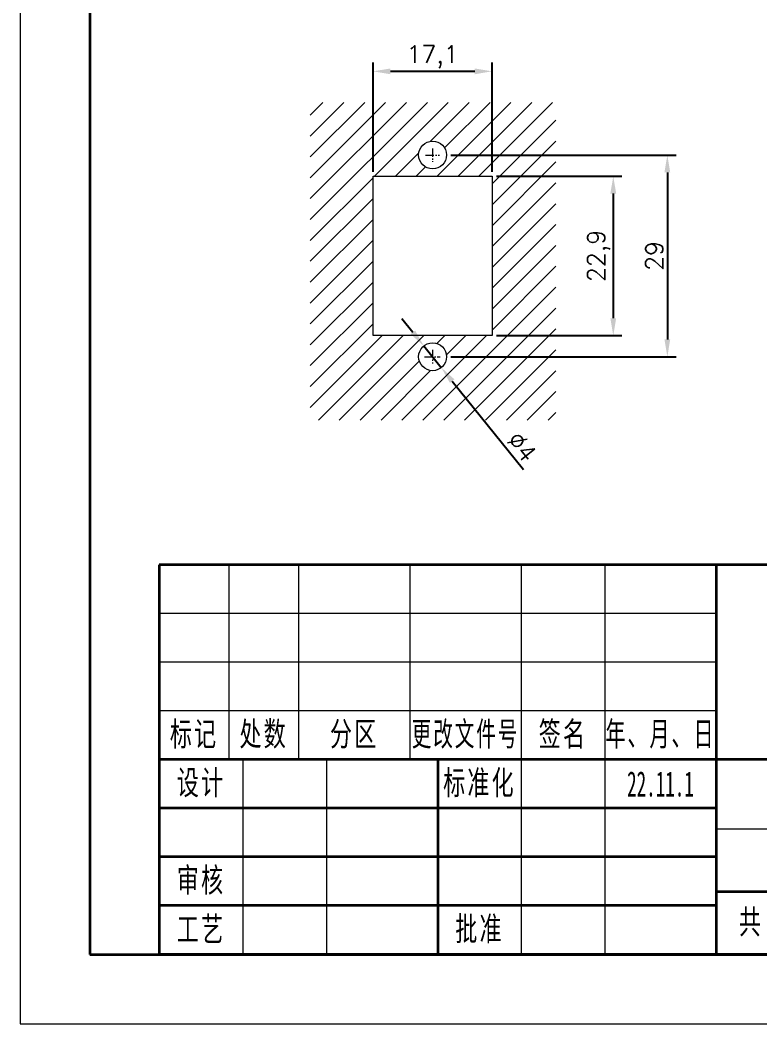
# Model space of a CAD drawing. Header units: millimetres. Extents: x -105 to 105, y -148 to 148.
# Drawn here: x -105 to 1.3, y -148.5 to -4.2 of the extents above; entities that cross this region are included whole.
import ezdxf
from ezdxf.enums import TextEntityAlignment as Align

# ---------------------------------------------------------------- set-up
doc = ezdxf.new("R2010")
doc.units = ezdxf.units.MM
doc.header["$PDSIZE"] = -5
doc.linetypes.add('点画线', pattern=[18, 12, -2, 2, -2])
doc.layers.get('0').update_dxf_attribs({"lineweight": 18})
for name, color, linetype, lineweight in [('尺寸线层', 3, 'Continuous', 18), ('粗实线层', 7, 'Continuous', 35), ('细实线层', 7, 'Continuous', 18)]:
    doc.layers.add(name, color=color, linetype=linetype, lineweight=lineweight)
doc.styles.get("Standard").update_dxf_attribs({"font": 'txt.shx'})
doc.styles.add('标准', font='', dxfattribs={"width": 0.667, "height": 2})
doc.styles.get('标准').set_extended_font_data('SimSun')
doc.dimstyles.get("Standard").update_dxf_attribs({"dimtxt": 0.18, "dimasz": 0.18, "dimexe": 0.18, "dimexo": 0.0625, "dimgap": 0.09, "dimtad": 0, "dimtih": 1, "dimtoh": 1, "dimdec": 4, "dimzin": 0, "dimdsep": 46, "dimtxsty": 'Standard', "dimcen": 0.09, "dimdle": 0.36, "dimadec": 0, "dimazin": 0, "dimtfac": 1, "dimtdec": 4, "dimtofl": 0, "dimtmove": 0, "dimatfit": 3, "dimfxl": 1, "dimtolj": 1, "dimarcsym": 0})

# ---------------------------------------------------------------- blocks, each defined once
blk = doc.blocks.new('$CAXA_FRAME_13B17AC1$')
at = {"layer": '粗实线层'}
for p, q in [((-95, 138.5), (-95, -138.5)), ((-95, -138.5), (95, -138.5))]:
    blk.add_line(p, q, dxfattribs=at)
at = {"layer": '细实线层'}
for p, q in [((-105, 148.5), (-105, -148.5)), ((-105, -148.5), (105, -148.5))]:
    blk.add_line(p, q, dxfattribs=at)
blk = doc.blocks.new('*D13')
at = {"color": 0, "lineweight": -2, "transparency": 16777216}
for p, q in [((-54.29, -26.03), (-54.29, -10.33)), ((-37.19, -26.03), (-37.19, -10.33)), ((-51.79, -11.58), (-39.69, -11.58))]:
    blk.add_line(p, q, dxfattribs=at)
at = {"color": 0, "transparency": 16777216}
for points in [[(-51.79, -11.17), (-51.79, -12), (-54.29, -11.58)], [(-39.69, -11.17), (-39.69, -12), (-37.19, -11.58)]]:
    blk.add_solid(points, dxfattribs=at)
at = {"layer": 'Defpoints', "color": 0, "transparency": 16777216}
for p in [(-37.19, -11.58), (-54.29, -26.66), (-37.19, -26.66)]:
    blk.add_point(p, dxfattribs=at)
at = {"color": 0, "transparency": 16777216, "insert": (-45.74, -9.5), "char_height": 2.5, "attachment_point": 5}
blk.add_mtext('\\A1;17,1', dxfattribs=at)
blk = doc.blocks.new('*D14')
at = {"color": 0, "lineweight": -2, "transparency": 16777216}
for p, q in [((-36.57, -26.66), (-18.53, -26.66)), ((-19.78, -29.16), (-19.78, -47.06)), ((-36.57, -49.56), (-18.53, -49.56))]:
    blk.add_line(p, q, dxfattribs=at)
at = {"color": 0, "transparency": 16777216}
for points in [[(-20.2, -29.16), (-19.36, -29.16), (-19.78, -26.66)], [(-20.2, -47.06), (-19.36, -47.06), (-19.78, -49.56)]]:
    blk.add_solid(points, dxfattribs=at)
at = {"layer": 'Defpoints', "color": 0, "transparency": 16777216}
for p in [(-37.19, -26.66), (-37.19, -49.56), (-19.78, -49.56)]:
    blk.add_point(p, dxfattribs=at)
at = {"color": 0, "transparency": 16777216, "insert": (-21.86, -38.11), "char_height": 2.5, "attachment_point": 5, "rotation": 90}
blk.add_mtext('\\A1;22,9', dxfattribs=at)
blk = doc.blocks.new('*D16')
at = {"color": 0, "lineweight": -2, "transparency": 16777216}
for p, q in [((-43.12, -23.61), (-10.76, -23.61)), ((-12.01, -26.11), (-12.01, -50.11)), ((-43.12, -52.61), (-10.76, -52.61))]:
    blk.add_line(p, q, dxfattribs=at)
at = {"color": 0, "linetype": '点画线', "transparency": 16777216}
for points in [[(-12.43, -26.11), (-11.6, -26.11), (-12.01, -23.61)], [(-12.43, -50.11), (-11.6, -50.11), (-12.01, -52.61)]]:
    blk.add_solid(points, dxfattribs=at)
at = {"layer": 'Defpoints', "color": 0, "linetype": '点画线', "transparency": 16777216}
for p in [(-43.74, -23.61), (-43.74, -52.61), (-12.01, -52.61)]:
    blk.add_point(p, dxfattribs=at)
at = {"color": 0, "linetype": '点画线', "transparency": 16777216, "insert": (-13.89, -38.11), "char_height": 2.5, "attachment_point": 5, "rotation": 90}
blk.add_mtext('\\A1;29', dxfattribs=at)
blk = doc.blocks.new('*D21')
at = {"color": 0, "lineweight": -2, "transparency": 16777216}
for p, q in [((-48.57, -49.1), (-50.14, -47.16)), ((-47, -51.05), (-44.49, -54.16)), ((-42.92, -56.11), (-32.67, -68.83))]:
    blk.add_line(p, q, dxfattribs=at)
at = {"color": 0, "linetype": '点画线', "transparency": 16777216}
for points in [[(-48.24, -48.84), (-48.89, -49.36), (-47, -51.05)], [(-42.6, -55.85), (-43.24, -56.37), (-44.49, -54.16)]]:
    blk.add_solid(points, dxfattribs=at)
at = {"layer": 'Defpoints', "color": 0, "linetype": '点画线', "transparency": 16777216}
for p in [(-47, -51.05), (-44.49, -54.16)]:
    blk.add_point(p, dxfattribs=at)
at = {"color": 0, "linetype": '点画线', "transparency": 16777216, "insert": (-32.91, -65.55), "char_height": 2.5, "attachment_point": 5, "rotation": 308.8646}
blk.add_mtext('\\A1;∅4', dxfattribs=at)

msp = doc.modelspace()

# ---------------------------------------------------------------- hatches: boundary and pattern name
h = msp.add_hatch()
h.set_pattern_fill('JIS_WOOD', color=256, scale=3)
h.set_pattern_definition([(45, (0, -17.5711), (-1.5, 1.5), [])])
h.paths.add_polyline_path([(-28.036, -16.06), (-63.308, -16.06), (-63.308, -61.714), (-28.036, -61.714)])
h.paths.add_polyline_path([(-54.293, -26.656), (-37.193, -26.656), (-37.193, -49.556), (-54.293, -49.556)], flags=16)
h.paths.add_polyline_path([(-43.743, -23.606, -1), (-47.743, -23.606, -1)], flags=16)
h.paths.add_polyline_path([(-43.743, -52.606, -1), (-47.743, -52.606, -1)], flags=16)

# ---------------------------------------------------------------- linework, layer by layer
at = {"linetype": '点画线', "ltscale": 0.1}
for p, q in [((-45.743, -22.689), (-45.743, -24.599)), ((-46.739, -23.644), (-44.737, -23.644)), ((-45.77, -51.615), (-45.77, -53.597)), ((-46.885, -52.606), (-44.655, -52.606))]:
    msp.add_line(p, q, dxfattribs=at)
for p, q in [((-54.293, -26.656), (-37.193, -26.656)), ((-54.293, -49.556), (-54.293, -26.656)), ((-54.293, -26.656), (-54.293, -26.656)), ((-37.193, -26.656), (-37.193, -49.556)), ((-37.193, -49.556), (-54.293, -49.556))]:
    msp.add_line(p, q)
for centre in [(-45.743, -23.606), (-45.743, -52.606)]:
    msp.add_circle(centre, 2)
at = {"layer": '粗实线层', "color": 7}
for p, q in [((95, -82.5), (-85, -82.5)), ((-85, -82.5), (-85, -138.5)), ((-5, -82.5), (-5, -138.5)), ((45, -110.5), (-85, -110.5)), ((-45, -110.5), (-45, -138.5)), ((-5, -117.5), (-85, -117.5)), ((-5, -124.5), (-85, -124.5)), ((95, -129.5), (-5, -129.5)), ((-5, -131.5), (-85, -131.5)), ((95, -138.5), (-85, -138.5))]:
    msp.add_line(p, q, dxfattribs=at)
at = {"layer": '细实线层', "color": 7}
for p, q in [((-75, -82.5), (-75, -110.5)), ((-65, -82.5), (-65, -110.5)), ((-49, -82.5), (-49, -110.5)), ((-33, -82.5), (-33, -138.5)), ((-21, -82.5), (-21, -138.5)), ((-5, -89.5), (-85, -89.5)), ((-5, -96.5), (-85, -96.5)), ((-5, -103.5), (-85, -103.5)), ((-73, -110.5), (-73, -138.5)), ((-61, -110.5), (-61, -138.5)), ((45, -120.5), (-5, -120.5))]:
    msp.add_line(p, q, dxfattribs=at)

# ---------------------------------------------------------------- block references
at = {"layer": '粗实线层'}
msp.add_blockref('$CAXA_FRAME_13B17AC1$', (0, 0), dxfattribs=at)

# ---------------------------------------------------------------- texts
at = {"layer": '尺寸线层', "color": 7, "attachment_point": 5, "line_spacing_factor": 0.963108, "style": '标准'}
for s, insert, char_height, width in [('\\T1.1;标记', (-80, -107), 3.4806, 18), ('\\T1.1;处数', (-70, -107), 3.4806, 18), ('\\T1.1;分区', (-57, -107), 3.4806, 30), ('\\T1.1;{\\W0.592404;更改文件号}', (-41, -107), 3.48056, 30), ('\\T1.1;签名', (-27, -107), 3.4806, 22), ('\\T1.1;{\\W0.605422;年、月、日}', (-13, -107), 3.48056, 30), ('\\T1.1;设计', (-79, -114), 3.4806, 22), ('\\T1.1;标准化', (-39, -114), 3.4806, 22), ('\\T1.1;审核', (-79, -128), 3.4806, 22), ('\\T1.1;工艺', (-79, -135), 3.4806, 22), ('\\T1.1;批准', (-39, -135), 3.4806, 22), ('\\T1.1;共', (0, -134), 3.4806, 8)]:
    msp.add_mtext(s, dxfattribs=dict(at, insert=insert, char_height=char_height, width=width))
at = {"layer": '尺寸线层', "color": 7, "style": '标准', "width": 0.554163}
msp.add_attdef('22.11.1', text='', height=3.633, dxfattribs=at).set_placement((-13, -114), align=Align.MIDDLE_CENTER)

# ---------------------------------------------------------------- dimensions: what is measured, and where the dimension line sits
dim = msp.add_linear_dim(base=(-37.193, -11.583), p1=(-54.293, -26.656), p2=(-37.193, -26.656), dimstyle='Standard', override={"dimtxt": 2.5, "dimasz": 2.5, "dimexe": 1.25, "dimexo": 0.625, "dimgap": 0.625, "dimtad": 1, "dimtih": 0, "dimtoh": 0, "dimdec": 2, "dimzin": 8, "dimdsep": 44, "dimdle": 5, "dimtdec": 2, "dimtofl": 1, "dimatfit": 0, "dimarcsym": 1})
dim.commit()
dim.dimension.update_dxf_attribs({"geometry": '*D13', "text_midpoint": (-45.743, -9.499)})
at = {"linetype": '点画线'}
dim = msp.add_linear_dim(base=(-12.013, -52.606), p1=(-43.743, -23.606), p2=(-43.743, -52.606), angle=90, dimstyle='Standard', override={"dimtxt": 2.5, "dimasz": 2.5, "dimexe": 1.25, "dimexo": 0.625, "dimgap": 0.625, "dimtad": 1, "dimtih": 0, "dimtoh": 0, "dimdec": 2, "dimzin": 8, "dimdsep": 44, "dimdle": 5, "dimtdec": 2, "dimtofl": 1, "dimatfit": 0, "dimarcsym": 1}, dxfattribs=at)
dim.commit()
dim.dimension.update_dxf_attribs({"geometry": '*D16', "text_midpoint": (-13.888, -38.106)})
dim = msp.add_linear_dim(base=(-19.78, -49.556), p1=(-37.193, -26.656), p2=(-37.193, -49.556), angle=90, dimstyle='Standard', override={"dimtxt": 2.5, "dimasz": 2.5, "dimexe": 1.25, "dimexo": 0.625, "dimgap": 0.625, "dimtad": 1, "dimtih": 0, "dimtoh": 0, "dimdec": 2, "dimzin": 8, "dimdsep": 44, "dimdle": 5, "dimtdec": 2, "dimtofl": 1, "dimatfit": 0, "dimarcsym": 1})
dim.commit()
dim.dimension.update_dxf_attribs({"geometry": '*D14', "text_midpoint": (-21.864, -38.106)})
dim = msp.add_diameter_dim_2p(p1=(-46.998, -51.049), p2=(-44.488, -54.164), dimstyle='Standard', override={"dimtxt": 2.5, "dimasz": 2.5, "dimexe": 1.25, "dimexo": 0.625, "dimgap": 0.625, "dimtad": 1, "dimtih": 0, "dimtoh": 0, "dimdec": 2, "dimzin": 8, "dimdsep": 44, "dimdle": 5, "dimtdec": 2, "dimtofl": 1, "dimatfit": 0, "dimarcsym": 1}, dxfattribs=at)
dim.commit()
dim.dimension.update_dxf_attribs({"geometry": '*D21', "text_midpoint": (-34.365, -66.725), "dimtype": 163})

doc.saveas('drawing.dxf')
